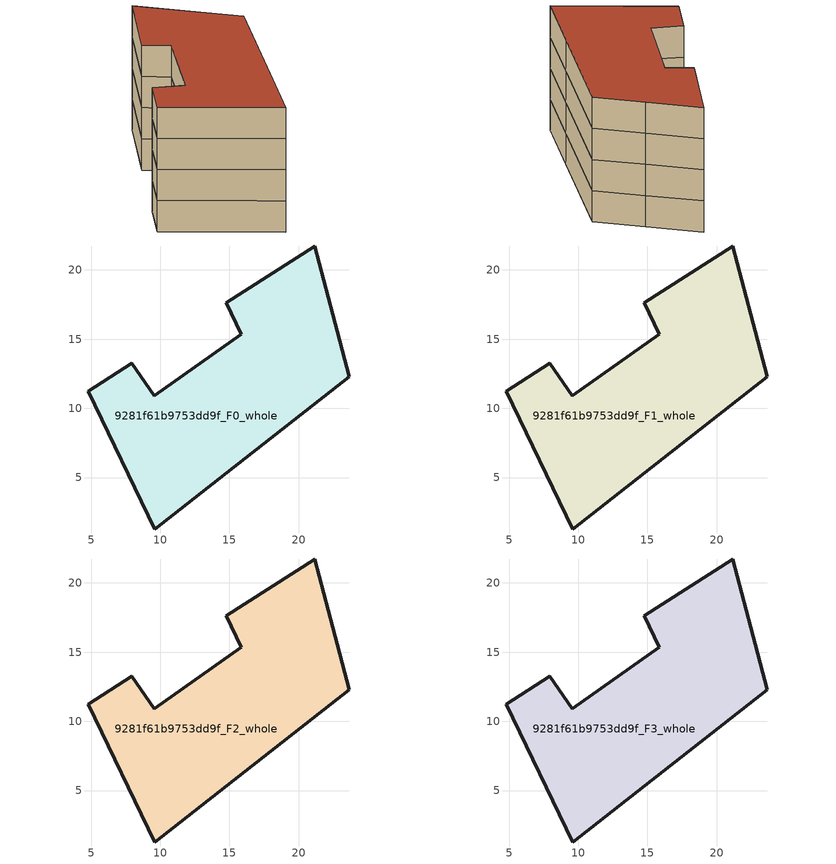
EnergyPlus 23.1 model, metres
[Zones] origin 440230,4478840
9281f61b9753dd9f_F0_whole
 floor ground (EU_floor_Construction): 21.18,21.73 22.48,16.82 23.68,12.27 14.82,5.34 9.61,1.28 4.78,11.22 7.95,13.27 9.55,10.93 15.87,15.36 14.77,17.63 z0
 wall outside (EU_wall_Construction): 9.61,1.28 14.82,5.34 23.68,12.27 22.48,16.82 21.18,21.73 14.77,17.63 15.87,15.36 9.55,10.93 7.95,13.27 4.78,11.22 9.61,1.28 z0:3
9281f61b9753dd9f_F1_whole
 floor to 9281f61b9753dd9f_F0_whole (EU_floor_Construction): 21.18,21.73 22.48,16.82 23.68,12.27 14.82,5.34 9.61,1.28 4.78,11.22 7.95,13.27 9.55,10.93 15.87,15.36 14.77,17.63 z3
 wall outside (EU_wall_Construction): 9.61,1.28 14.82,5.34 23.68,12.27 22.48,16.82 21.18,21.73 14.77,17.63 15.87,15.36 9.55,10.93 7.95,13.27 4.78,11.22 9.61,1.28 z3:6
9281f61b9753dd9f_F2_whole
 floor to 9281f61b9753dd9f_F1_whole (EU_floor_Construction): 21.18,21.73 22.48,16.82 23.68,12.27 14.82,5.34 9.61,1.28 4.78,11.22 7.95,13.27 9.55,10.93 15.87,15.36 14.77,17.63 z6
 wall outside (EU_wall_Construction): 9.61,1.28 14.82,5.34 23.68,12.27 22.48,16.82 21.18,21.73 14.77,17.63 15.87,15.36 9.55,10.93 7.95,13.27 4.78,11.22 9.61,1.28 z6:9
9281f61b9753dd9f_F3_whole
 floor to 9281f61b9753dd9f_F2_whole (EU_floor_Construction): 21.18,21.73 22.48,16.82 23.68,12.27 14.82,5.34 9.61,1.28 4.78,11.22 7.95,13.27 9.55,10.93 15.87,15.36 14.77,17.63 z9
 wall outside (EU_wall_Construction): 9.61,1.28 14.82,5.34 23.68,12.27 22.48,16.82 21.18,21.73 14.77,17.63 15.87,15.36 9.55,10.93 7.95,13.27 4.78,11.22 9.61,1.28 z9:12
 roof outside (EU_roof_Construction): 14.82,5.34 23.68,12.27 22.48,16.82 21.18,21.73 14.77,17.63 15.87,15.36 9.55,10.93 7.95,13.27 4.78,11.22 9.61,1.28 z12
[Building]
EU S2 Campaign: North Axis=0; Terrain=City; Solar Distribution=FullExterior
[Site:Location]
Madrid: Latitude=40.5; Longitude=-3.5; Time Zone=1; Elevation=609
[SizingPeriod:WeatherFileDays]
AnnualSizingPeriod: Begin Month=1; Begin Day of Month=1; End Month=12; End Day of Month=31; Day of Week for Start Day=Monday; Use Weather File Daylight Saving Period=No; Use Weather File Rain and Snow Indicators=No
[MATERIAL]
EU_InternalMass_Material: Roughness=MediumRough; Thickness=0.1; Conductivity=1; Density=1800; Specific Heat=900; Thermal Absorptance=0.9; Solar Absorptance=0.7; Visible Absorptance=0.7
[MATERIAL:NOMASS] Roughness=MediumRough; Thermal Absorptance=0.9; Solar Absorptance=0.7; Visible Absorptance=0.7
Name | Thermal Resistance
EU_wall_NoMass | 0.459673
EU_roof_NoMass | 0.495815
EU_floor_NoMass | 0.788942
[CONSTRUCTION]
EU_wall_Construction: EU_wall_NoMass
EU_roof_Construction: EU_roof_NoMass
EU_floor_Construction: EU_floor_NoMass
EU_InternalMass_Construction: EU_InternalMass_Material
[ZONE] Type=1; Multiplier=1; Ceiling Height=autocalculate; Volume=498.841; Floor Area=autocalculate; Part of Total Floor Area=Yes
9281f61b9753dd9f_F0_whole; 9281f61b9753dd9f_F1_whole; 9281f61b9753dd9f_F2_whole; 9281f61b9753dd9f_F3_whole
[INTERNALMASS] Construction=EU_InternalMass_Construction; Surface Area=166.28
Name | Zone or ZoneList
9281f61b9753dd9f_F0_whole_EU_InternalMass | 9281f61b9753dd9f_F0_whole
9281f61b9753dd9f_F1_whole_EU_InternalMass | 9281f61b9753dd9f_F1_whole
9281f61b9753dd9f_F2_whole_EU_InternalMass | 9281f61b9753dd9f_F2_whole
9281f61b9753dd9f_F3_whole_EU_InternalMass | 9281f61b9753dd9f_F3_whole
[OTHEREQUIPMENT] Fuel Type=Electricity; Design Level Calculation Method=Watts/Area; Power per Zone Floor Area=1; Fraction Latent=0; Fraction Radiant=0; Fraction Lost=0; Carbon Dioxide Generation Rate=0; EndUse Subcategory=EU_Step8_InternalGains
Name | Zone or ZoneList or Space or SpaceList | Schedule
EU_Step8_InternalGain_9281f61b9753dd9f_F0_whole_f000 | 9281f61b9753dd9f_F0_whole | EU_Step8_GainSchedule_9281f61b9753dd9f_F0_whole_f000
EU_Step8_InternalGain_9281f61b9753dd9f_F1_whole_f000 | 9281f61b9753dd9f_F1_whole | EU_Step8_GainSchedule_9281f61b9753dd9f_F1_whole_f000
EU_Step8_InternalGain_9281f61b9753dd9f_F2_whole_f000 | 9281f61b9753dd9f_F2_whole | EU_Step8_GainSchedule_9281f61b9753dd9f_F2_whole_f000
EU_Step8_InternalGain_9281f61b9753dd9f_F3_whole_f000 | 9281f61b9753dd9f_F3_whole | EU_Step8_GainSchedule_9281f61b9753dd9f_F3_whole_f000
[ZONEVENTILATION:DESIGNFLOWRATE] Schedule=EU_AlwaysOn; Design Flow Rate Calculation Method=AirChanges/Hour; Air Changes per Hour=0.719161; Ventilation Type=Natural; Fan Pressure Rise=0; Fan Total Efficiency=1; Constant Term Coefficient=1; Temperature Term Coefficient=0; Velocity Term Coefficient=0; Velocity Squared Term Coefficient=0; Minimum Indoor Temperature=-100; Maximum Indoor Temperature=100; Delta Temperature=-100; Minimum Outdoor Temperature=-100; Maximum Outdoor Temperature=100; Maximum Wind Speed=40
Name | Zone or ZoneList or Space or SpaceList
EU_ConstantAir_9281f61b9753dd9f_F0_whole | 9281f61b9753dd9f_F0_whole
EU_ConstantAir_9281f61b9753dd9f_F1_whole | 9281f61b9753dd9f_F1_whole
EU_ConstantAir_9281f61b9753dd9f_F2_whole | 9281f61b9753dd9f_F2_whole
EU_ConstantAir_9281f61b9753dd9f_F3_whole | 9281f61b9753dd9f_F3_whole
[HVACTEMPLATE:THERMOSTAT] Constant Heating Setpoint=20; Constant Cooling Setpoint=50
EU_HeatOnly_9281f61b9753dd9f_F0_whole; EU_HeatOnly_9281f61b9753dd9f_F1_whole; EU_HeatOnly_9281f61b9753dd9f_F2_whole; EU_HeatOnly_9281f61b9753dd9f_F3_whole
[HVACTEMPLATE:ZONE:IDEALLOADSAIRSYSTEM] System Availability Schedule=EU_AlwaysOn; Maximum Heating Supply Air Temperature=50; Minimum Cooling Supply Air Temperature=13; Maximum Heating Supply Air Humidity Ratio=0.0156; Minimum Cooling Supply Air Humidity Ratio=0.0077; Heating Limit=NoLimit; Cooling Limit=NoLimit; Heating Availability Schedule=EU_AlwaysOn; Cooling Availability Schedule=EU_CoolingOff; Dehumidification Control Type=ConstantSensibleHeatRatio; Cooling Sensible Heat Ratio=0.7; Dehumidification Setpoint=60; Humidification Control Type=None; Humidification Setpoint=30; Outdoor Air Method=None; Outdoor Air Flow Rate per Person=0.00944; Outdoor Air Flow Rate per Zone Floor Area=0; Outdoor Air Flow Rate per Zone=0; Demand Controlled Ventilation Type=None; Outdoor Air Economizer Type=NoEconomizer; Heat Recovery Type=None; Sensible Heat Recovery Effectiveness=0.7; Latent Heat Recovery Effectiveness=0.65
Name | Template Thermostat
9281f61b9753dd9f_F0_whole | EU_HeatOnly_9281f61b9753dd9f_F0_whole
9281f61b9753dd9f_F1_whole | EU_HeatOnly_9281f61b9753dd9f_F1_whole
9281f61b9753dd9f_F2_whole | EU_HeatOnly_9281f61b9753dd9f_F2_whole
9281f61b9753dd9f_F3_whole | EU_HeatOnly_9281f61b9753dd9f_F3_whole
[SIZING:ZONE] Zone Cooling Design Supply Air Temperature Input Method=SupplyAirTemperature; Zone Cooling Design Supply Air Temperature=13; Zone Heating Design Supply Air Temperature Input Method=SupplyAirTemperature; Zone Heating Design Supply Air Temperature=50; Zone Cooling Design Supply Air Humidity Ratio=0.008; Zone Heating Design Supply Air Humidity Ratio=0.008; Cooling Design Air Flow Method=DesignDay; Cooling Design Air Flow Rate=0; Cooling Minimum Air Flow per Zone Floor Area=0.000762; Cooling Minimum Air Flow=0; Cooling Minimum Air Flow Fraction=0.2; Heating Design Air Flow Method=DesignDay; Heating Design Air Flow Rate=0; Heating Maximum Air Flow per Zone Floor Area=0.002032; Heating Maximum Air Flow=0.141576; Heating Maximum Air Flow Fraction=0.3; Account for Dedicated Outdoor Air System=No; Dedicated Outdoor Air System Control Strategy=NeutralSupplyAir; Dedicated Outdoor Air Low Setpoint Temperature for Design=autosize; Dedicated Outdoor Air High Setpoint Temperature for Design=autosize; Zone Load Sizing Method=Sensible Load Only No Latent Load; Zone Latent Cooling Design Supply Air Humidity Ratio Input Method=HumidityRatioDifference; Zone Cooling Design Supply Air Humidity Ratio Difference=0.005; Zone Latent Heating Design Supply Air Humidity Ratio Input Method=HumidityRatioDifference; Zone Humidification Design Supply Air Humidity Ratio Difference=0.005
9281f61b9753dd9f_F0_whole; 9281f61b9753dd9f_F1_whole; 9281f61b9753dd9f_F2_whole; 9281f61b9753dd9f_F3_whole
[SCHEDULE:CONSTANT]
Name | Hourly Value
EU_AlwaysOn | 1
EU_CoolingOff | 0
[SCHEDULE:FILE] Column Number=1; Rows to Skip at Top=0; Number of Hours of Data=8760; Column Separator=Comma; Interpolate to Timestep=No; Minutes per Item=60; Adjust Schedule for Daylight Savings=Yes
Name | File
EU_Step8_GainSchedule_9281f61b9753dd9f_F0_whole_f000 | C:\Users\o_iseri\Desktop\OpenUBEM\openubem\outputs\eu_evidence\EU-11\ES-MAD-BERRUGUETE\idfs\9281f61b9753dd9f\9281f61b9753dd9f_F0_whole_f000_gain.csv
EU_Step8_GainSchedule_9281f61b9753dd9f_F1_whole_f000 | C:\Users\o_iseri\Desktop\OpenUBEM\openubem\outputs\eu_evidence\EU-11\ES-MAD-BERRUGUETE\idfs\9281f61b9753dd9f\9281f61b9753dd9f_F1_whole_f000_gain.csv
EU_Step8_GainSchedule_9281f61b9753dd9f_F2_whole_f000 | C:\Users\o_iseri\Desktop\OpenUBEM\openubem\outputs\eu_evidence\EU-11\ES-MAD-BERRUGUETE\idfs\9281f61b9753dd9f\9281f61b9753dd9f_F2_whole_f000_gain.csv
EU_Step8_GainSchedule_9281f61b9753dd9f_F3_whole_f000 | C:\Users\o_iseri\Desktop\OpenUBEM\openubem\outputs\eu_evidence\EU-11\ES-MAD-BERRUGUETE\idfs\9281f61b9753dd9f\9281f61b9753dd9f_F3_whole_f000_gain.csv
